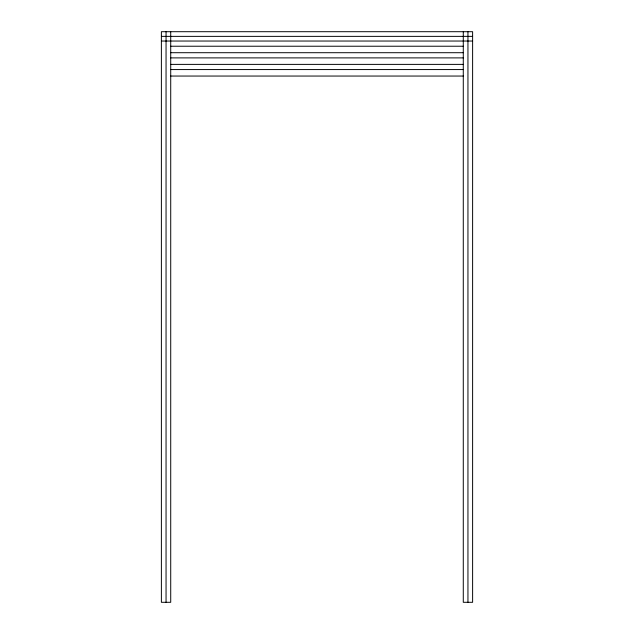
<?xml version="1.0" encoding="UTF-8"?>
<svg xmlns="http://www.w3.org/2000/svg" width="634" height="634" viewBox="0 0 634 634"><rect width="100%" height="100%" fill="white"/><g stroke="black" fill="none" stroke-linecap="round" stroke-linejoin="round"><path stroke-width="0.95" d="M161.385 36.368L472.615 36.368M161.385 41.036L472.615 41.036M170.72 46.227L463.28 46.227M170.72 52.709L463.28 52.709M170.72 57.892L463.28 57.892M170.72 64.383L463.28 64.383M170.72 69.566L463.28 69.566M170.72 76.048L463.28 76.048M467.947 31.7L467.947 602.3M463.28 31.7L463.28 602.3L472.615 602.3L472.615 31.7L161.385 31.7L161.385 602.3L170.72 602.3L170.72 31.7M166.053 31.7L166.053 602.3"/></g></svg>
